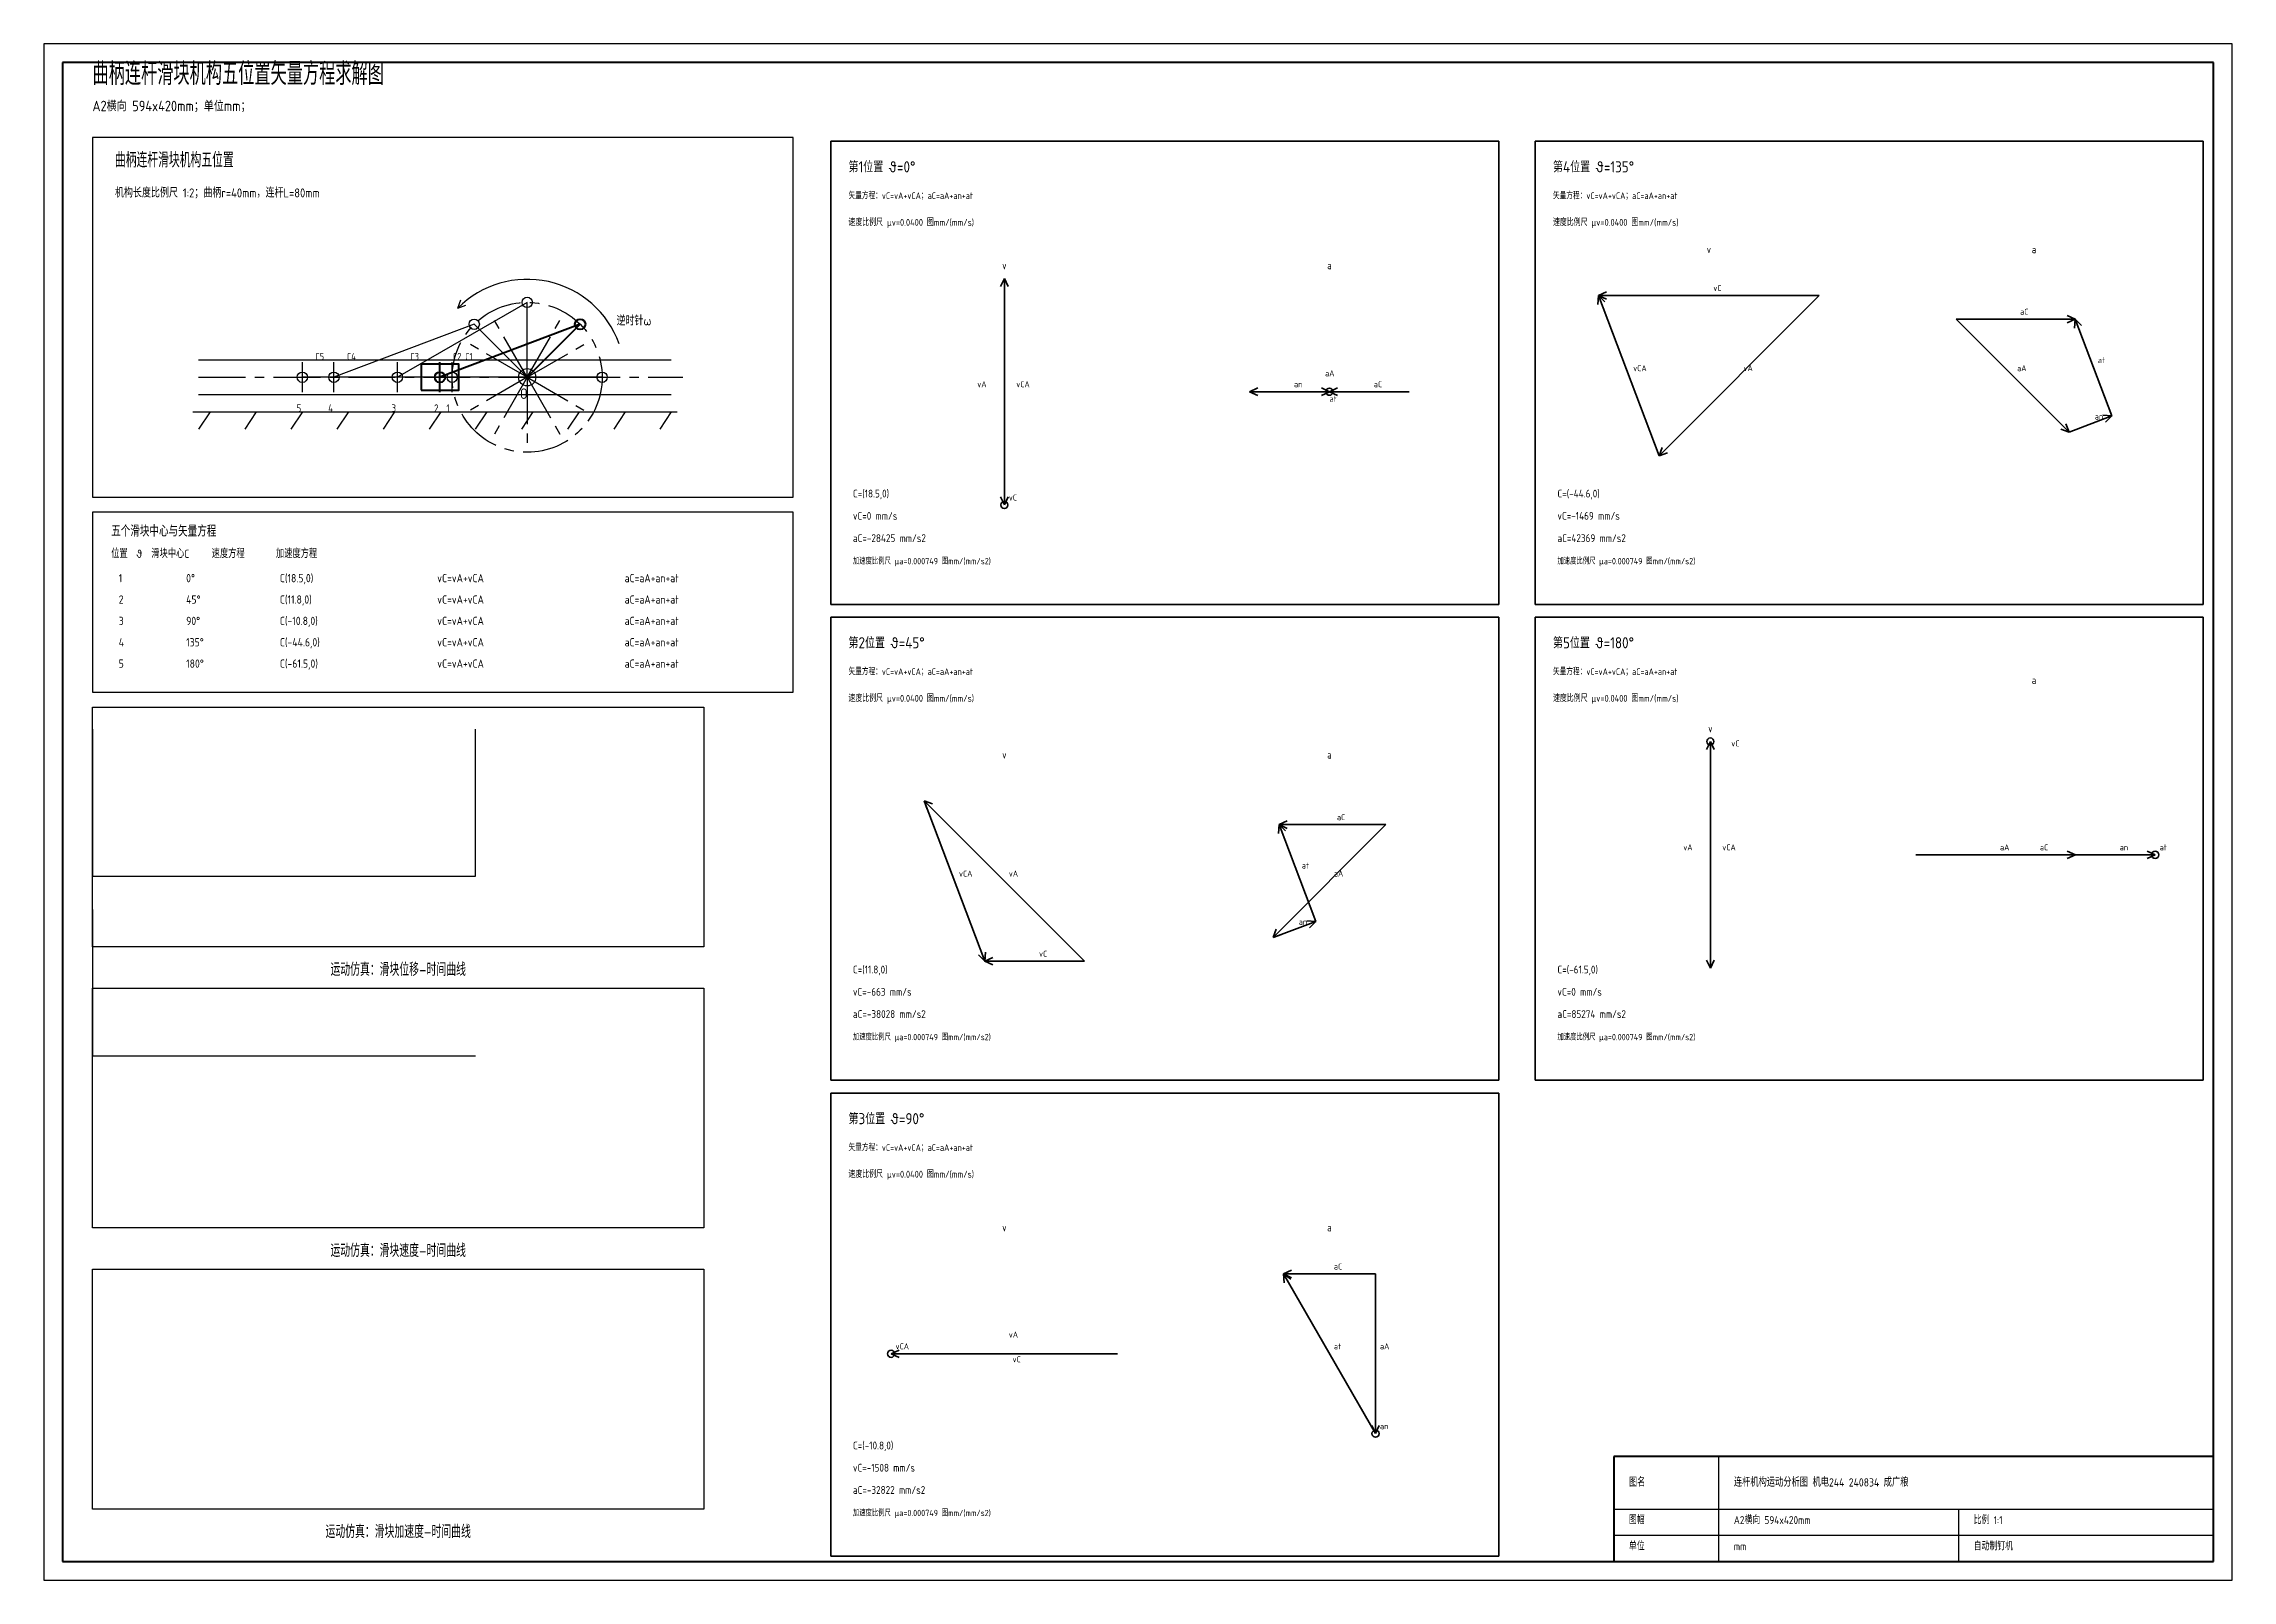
# Model space of a CAD drawing. Header units: millimetres. Extents: x 5 to 589, y 5 to 415.
import ezdxf
from ezdxf.enums import TextEntityAlignment as Align

# ---------------------------------------------------------------- set-up
doc = ezdxf.new("R2010")
doc.units = ezdxf.units.MM
doc.header["$MEASUREMENT"] = 0
doc.linetypes.add('CENTER2', pattern=[20, 12.5, -2.5, 2.5, -2.5])
for name, color, linetype, lineweight in [('BORDER', 7, 'CONTINUOUS', 25), ('CENTER', 7, 'CENTER2', 25), ('CRANK', 7, 'CONTINUOUS', 25), ('GUIDE', 7, 'CONTINUOUS', 25), ('NOTE', 7, 'CONTINUOUS', 25), ('PIN', 7, 'CONTINUOUS', 25), ('ROD', 7, 'CONTINUOUS', 25), ('SHEET', 7, 'CONTINUOUS', 25), ('SIMGRAPH', 7, 'CONTINUOUS', 25), ('SLIDER', 7, 'CONTINUOUS', 25), ('TEXT', 7, 'CONTINUOUS', 25), ('VECTOR', 7, 'CONTINUOUS', 35)]:
    doc.layers.add(name, color=color, linetype=linetype, lineweight=lineweight)
doc.styles.get("Standard").update_dxf_attribs({"font": 'gbenor.shx', "bigfont": 'gbcbig.shx'})
picture_1 = doc.add_image_def('image1.png', size_in_pixel=(1239, 486))
picture_2 = doc.add_image_def('image2.png', size_in_pixel=(1239, 486))
picture_3 = doc.add_image_def('image3.png', size_in_pixel=(1239, 486))

msp = doc.modelspace()

# ---------------------------------------------------------------- linework, layer by layer
at = {"layer": 'BORDER'}
for p, q in [((205, 390), (18, 390)), ((18, 390), (18, 294)), ((205, 294), (205, 390)), ((44.77, 316.77), (174, 316.77)), ((49.38, 316.77), (46.31, 312.15)), ((61.69, 316.77), (58.62, 312.15)), ((74, 316.77), (70.92, 312.15)), ((86.31, 316.77), (83.23, 312.15)), ((98.62, 316.77), (95.54, 312.15)), ((110.92, 316.77), (107.85, 312.15)), ((123.23, 316.77), (120.15, 312.15)), ((135.54, 316.77), (132.46, 312.15)), ((147.85, 316.77), (144.77, 312.15)), ((160.15, 316.77), (157.08, 312.15)), ((172.46, 316.77), (169.38, 312.15)), ((18, 294), (205, 294))]:
    msp.add_line(p, q, dxfattribs=at)
at = {"layer": 'CENTER'}
for p, q in [((134, 326), (134, 346)), ((134, 326), (124, 343.32)), ((134, 326), (144, 343.32)), ((134, 326), (116.68, 336)), ((134, 326), (151.32, 336)), ((74, 322), (74, 330)), ((82.44, 322), (82.44, 330)), ((99.36, 322), (99.36, 330)), ((114, 322), (114, 330)), ((46.31, 326), (175.54, 326)), ((134, 326), (114, 326)), ((134, 326), (116.68, 316)), ((134, 326), (124, 308.68)), ((134, 326), (154, 326)), ((134, 326), (134, 306)), ((134, 326), (144, 308.68)), ((134, 326), (151.32, 316))]:
    msp.add_line(p, q, dxfattribs=at)
at = {"layer": 'CENTER', "lineweight": 50}
msp.add_line((110.73, 322), (110.73, 330), dxfattribs=at)
at = {"layer": 'CENTER'}
msp.add_circle((134, 326), 20, dxfattribs=at)
at = {"layer": 'CRANK'}
for p, q in [((115.51, 344.49), (116.3, 346.66)), ((115.51, 344.49), (117.67, 345.28)), ((134, 326), (134, 346)), ((134, 326), (119.86, 340.14)), ((134, 326), (114, 326)), ((134, 326), (154, 326))]:
    msp.add_line(p, q, dxfattribs=at)
at = {"layer": 'CRANK', "lineweight": 50}
msp.add_line((134, 326), (148.14, 340.14), dxfattribs=at)
at = {"layer": 'CRANK'}
msp.add_arc((134, 326), 26.15, 20, 135, dxfattribs=at)
at = {"layer": 'GUIDE'}
for p, q in [((46.31, 330.62), (172.46, 330.62)), ((46.31, 321.38), (172.46, 321.38))]:
    msp.add_line(p, q, dxfattribs=at)
at = {"layer": 'NOTE'}
for p, q in [((205, 290), (18, 290)), ((18, 290), (18, 242)), ((205, 242), (205, 290)), ((18, 242), (205, 242))]:
    msp.add_line(p, q, dxfattribs=at)
at = {"layer": 'PIN'}
for centre, radius in [((134, 346), 1.38), ((119.86, 340.14), 1.38), ((74, 326), 1.38), ((82.44, 326), 1.38), ((99.36, 326), 1.38), ((114, 326), 1.38), ((114, 326), 1.38), ((134, 326), 2.31), ((154, 326), 1.38)]:
    msp.add_circle(centre, radius, dxfattribs=at)
at = {"layer": 'PIN', "lineweight": 50}
for centre in [(148.14, 340.14), (110.73, 326)]:
    msp.add_circle(centre, 1.38, dxfattribs=at)
at = {"layer": 'ROD'}
for p, q in [((134, 346), (99.36, 326)), ((119.86, 340.14), (82.44, 326)), ((114, 326), (74, 326)), ((154, 326), (114, 326))]:
    msp.add_line(p, q, dxfattribs=at)
at = {"layer": 'ROD', "lineweight": 50}
msp.add_line((148.14, 340.14), (110.73, 326), dxfattribs=at)
at = {"layer": 'SHEET'}
for p, q in [((589, 415), (5, 415)), ((5, 415), (5, 5)), ((589, 5), (589, 415)), ((452, 10), (452, 38)), ((584, 10), (584, 38)), ((424, 24), (584, 24)), ((516, 10), (516, 24)), ((424, 17), (584, 17)), ((5, 5), (589, 5))]:
    msp.add_line(p, q, dxfattribs=at)
at = {"layer": 'SHEET', "lineweight": 50}
for p, q in [((584, 410), (10, 410)), ((10, 410), (10, 10)), ((584, 10), (584, 410)), ((584, 38), (424, 38)), ((424, 38), (424, 10)), ((10, 10), (584, 10)), ((424, 10), (584, 10))]:
    msp.add_line(p, q, dxfattribs=at)
at = {"layer": 'SIMGRAPH', "linetype": 'Continuous'}
for p, q in [((18, 232.09), (18, 192.91)), ((120.2, 192.91), (120.2, 232.09)), ((18, 192.91), (120.2, 192.91)), ((18, 183.98), (18, 144.89)), ((18, 144.89), (120.2, 144.89))]:
    msp.add_line(p, q, dxfattribs=at)
at = {"layer": 'SLIDER', "lineweight": 50}
msp.add_lwpolyline([(105.73, 322.54), (115.73, 322.54), (115.73, 329.46), (105.73, 329.46)], close=True, dxfattribs=at)
at = {"layer": 'VECTOR'}
for p, q in [((393.25, 389), (214.99, 389)), ((214.99, 389), (214.99, 265.4)), ((393.25, 265.4), (393.25, 389)), ((581.25, 389), (402.99, 389)), ((402.99, 389), (402.99, 265.4)), ((581.25, 265.4), (581.25, 389)), ((261.34, 352.38), (260.33, 350.23)), ((261.34, 291.93), (261.34, 352.38)), ((261.34, 352.38), (262.34, 350.23)), ((261.34, 352.38), (261.34, 291.93)), ((419.88, 347.82), (419.71, 345.45)), ((419.88, 347.82), (422.04, 348.82)), ((436.04, 305.07), (419.88, 347.82)), ((419.88, 347.82), (421.59, 346.16)), ((478.79, 347.82), (419.88, 347.82)), ((419.88, 347.82), (422.04, 346.81)), ((478.79, 347.82), (436.04, 305.07)), ((515.34, 341.5), (545.46, 311.38)), ((515.34, 341.5), (547.08, 341.5)), ((547.08, 341.5), (544.93, 342.51)), ((547.08, 341.5), (544.93, 340.5)), ((547.08, 341.5), (546.91, 339.13)), ((556.84, 315.69), (547.08, 341.5)), ((547.08, 341.5), (548.79, 339.84)), ((326.79, 322.15), (328.95, 323.16)), ((369.39, 322.15), (326.79, 322.15)), ((326.79, 322.15), (328.95, 321.15)), ((326.79, 322.15), (348.09, 322.15)), ((348.09, 322.15), (345.94, 323.16)), ((348.09, 322.15), (345.94, 321.15)), ((348.09, 322.15), (350.24, 323.16)), ((369.39, 322.15), (348.09, 322.15)), ((348.09, 322.15), (350.24, 321.15)), ((545.46, 311.38), (556.84, 315.69)), ((556.84, 315.69), (554.47, 315.86)), ((556.84, 315.69), (555.18, 313.99)), ((545.46, 311.38), (543.22, 312.2)), ((545.46, 311.38), (544.64, 313.62)), ((436.04, 305.07), (436.86, 307.3)), ((436.04, 305.07), (438.28, 305.88)), ((261.34, 291.93), (260.33, 294.08)), ((261.34, 291.93), (262.34, 294.08)), ((214.99, 265.4), (393.25, 265.4)), ((402.99, 265.4), (581.25, 265.4)), ((393.25, 262), (214.99, 262)), ((214.99, 262), (214.99, 138.4)), ((393.25, 138.4), (393.25, 262)), ((581.25, 262), (402.99, 262)), ((402.99, 262), (402.99, 138.4)), ((581.25, 138.4), (581.25, 262)), ((449.74, 228.8), (448.73, 226.65)), ((449.74, 228.8), (449.74, 168.34)), ((449.74, 168.34), (449.74, 228.8)), ((449.74, 228.8), (450.74, 226.65)), ((282.71, 170.2), (239.96, 212.95)), ((239.96, 212.95), (240.78, 210.72)), ((239.96, 212.95), (242.2, 212.14)), ((239.96, 212.95), (256.12, 170.2)), ((363.15, 206.63), (333.03, 176.52)), ((334.66, 206.63), (334.48, 204.26)), ((334.66, 206.63), (336.81, 207.64)), ((344.42, 180.82), (334.66, 206.63)), ((334.66, 206.63), (336.36, 204.97)), ((363.15, 206.63), (334.66, 206.63)), ((334.66, 206.63), (336.81, 205.63)), ((504.55, 198.57), (547.14, 198.57)), ((504.55, 198.57), (568.44, 198.57)), ((547.14, 198.57), (544.99, 199.58)), ((547.14, 198.57), (544.99, 197.57)), ((547.14, 198.57), (568.44, 198.57)), ((568.44, 198.57), (566.28, 199.58)), ((568.44, 198.57), (566.28, 199.58)), ((568.44, 198.57), (566.28, 197.57)), ((568.44, 198.57), (566.28, 197.57)), ((333.03, 176.52), (344.42, 180.82)), ((333.03, 176.52), (333.85, 178.75)), ((333.03, 176.52), (335.27, 177.33)), ((344.42, 180.82), (342.05, 181)), ((344.42, 180.82), (342.76, 179.12)), ((256.12, 170.2), (254.42, 171.86)), ((256.12, 170.2), (256.3, 172.57)), ((256.12, 170.2), (258.27, 171.21)), ((282.71, 170.2), (256.12, 170.2)), ((256.12, 170.2), (258.27, 169.2)), ((449.74, 168.34), (448.73, 170.5)), ((449.74, 168.34), (450.74, 170.5)), ((214.99, 138.4), (393.25, 138.4)), ((393.25, 135), (214.99, 135)), ((214.99, 135), (214.99, 11.4)), ((393.25, 11.4), (393.25, 135)), ((402.99, 138.4), (581.25, 138.4)), ((335.8, 86.72), (337.95, 87.72)), ((360.39, 44.12), (335.8, 86.72)), ((335.8, 86.72), (336, 84.35)), ((335.8, 86.72), (337.74, 85.35)), ((360.39, 86.72), (335.8, 86.72)), ((335.8, 86.72), (337.95, 85.71)), ((360.39, 86.72), (360.39, 44.12)), ((231.11, 65.42), (233.26, 66.42)), ((231.11, 65.42), (233.26, 66.42)), ((291.57, 65.42), (231.11, 65.42)), ((231.11, 65.42), (233.26, 64.42)), ((291.57, 65.42), (231.11, 65.42)), ((231.11, 65.42), (233.26, 64.42)), ((360.39, 44.12), (359.38, 46.28)), ((360.39, 44.12), (361.39, 46.28)), ((214.99, 11.4), (393.25, 11.4))]:
    msp.add_line(p, q, dxfattribs=at)
for centre in [(348.09, 322.15), (261.34, 291.93), (449.74, 228.8), (568.44, 198.57), (231.11, 65.42), (360.39, 44.12)]:
    msp.add_circle(centre, 0.951, dxfattribs=at)

# ---------------------------------------------------------------- texts
at = {"layer": 'TEXT'}
for s, height, p in [('曲柄连杆滑块机构五位置矢量方程求解图', 6, (18, 404)), ('A2横向 594x420mm；单位mm；', 2.8, (18, 397)), ('曲柄连杆滑块机构五位置', 4, (24, 382)), ('第1位置 θ=0°', 2.971, (219.74, 380.68)), ('第4位置 θ=135°', 2.971, (407.74, 380.68)), ('机构长度比例尺 1:2；曲柄r=40mm，连杆L=80mm', 2.4, (24, 374)), ('矢量方程：vC=vA+vCA；aC=aA+an+at', 1.7826, (219.74, 373.55)), ('矢量方程：vC=vA+vCA；aC=aA+an+at', 1.7826, (407.74, 373.55)), ('速度比例尺 μv=0.0400 图mm/(mm/s)', 1.842, (219.74, 366.42)), ('速度比例尺 μv=0.0400 图mm/(mm/s)', 1.842, (407.74, 366.42)), ('vC', 1.604, (450.53, 349.01)), ('逆时针ω', 2.4, (157.85, 339.85)), ('aC', 1.604, (532.4, 342.69)), ('C5', 1.9, (77.46, 330.62)), ('C4', 1.9, (85.9, 330.62)), ('C3', 1.9, (102.82, 330.62)), ('C2', 1.9, (114.19, 330.62)), ('C1', 1.9, (117.46, 330.62)), ('aA', 1.604, (346.92, 326.26)), ('vCA', 1.604, (429.15, 327.63)), ('vA', 1.604, (458.6, 327.63)), ('aA', 1.604, (531.59, 327.63)), ('at', 1.604, (553.15, 329.78)), ('O', 2.8, (132.08, 320.23)), ('vA', 1.604, (254.12, 323.34)), ('vCA', 1.604, (264.52, 323.34)), ('an', 1.604, (338.63, 323.34)), ('aC', 1.604, (359.93, 323.34)), ('5', 2, (72.46, 316.77)), ('4', 2, (80.9, 316.77)), ('3', 2, (97.82, 316.77)), ('2', 2, (109.19, 316.77)), ('1', 2, (112.46, 316.77)), ('at', 1.604, (348.12, 319.46)), ('an', 1.604, (552.34, 314.72)), ('C=(18.5,0)', 2.08, (220.93, 293.92)), ('vC', 1.604, (262.53, 293.11)), ('C=(-44.6,0)', 2.0797, (408.93, 293.92)), ('五个滑块中心与矢量方程', 3, (23, 283.5)), ('vC=0 mm/s', 2.08, (220.93, 287.98)), ('vC=-1469 mm/s', 2.0797, (408.93, 287.98)), ('aC=-28425 mm/s2', 2.0797, (220.93, 282.04)), ('aC=42369 mm/s2', 2.0797, (408.93, 282.04)), ('位置  θ  滑块中心C     速度方程       加速度方程', 2.2, (23, 277.8)), ('加速度比例尺 μa=0.000749 图mm/(mm/s2)', 1.6875, (220.93, 276.1)), ('加速度比例尺 μa=0.000749 图mm/(mm/s2)', 1.6875, (408.93, 276.1)), ('1', 2.2, (25, 271.3)), ('0°', 2.2, (43, 271.3)), ('C(18.5,0)', 2.2, (68, 271.3)), ('vC=vA+vCA', 2.2, (110, 271.3)), ('aC=aA+an+at', 2.2, (160, 271.3)), ('2', 2.2, (25, 265.6)), ('45°', 2.2, (43, 265.6)), ('C(11.8,0)', 2.2, (68, 265.6)), ('vC=vA+vCA', 2.2, (110, 265.6)), ('aC=aA+an+at', 2.2, (160, 265.6)), ('3', 2.2, (25, 259.9)), ('90°', 2.2, (43, 259.9)), ('C(-10.8,0)', 2.2, (68, 259.9)), ('vC=vA+vCA', 2.2, (110, 259.9)), ('aC=aA+an+at', 2.2, (160, 259.9)), ('第2位置 θ=45°', 2.971, (219.74, 253.68)), ('第5位置 θ=180°', 2.971, (407.74, 253.68)), ('4', 2.2, (25, 254.2)), ('135°', 2.2, (43, 254.2)), ('C(-44.6,0)', 2.2, (68, 254.2)), ('vC=vA+vCA', 2.2, (110, 254.2)), ('aC=aA+an+at', 2.2, (160, 254.2)), ('5', 2.2, (25, 248.5)), ('180°', 2.2, (43, 248.5)), ('C(-61.5,0)', 2.2, (68, 248.5)), ('vC=vA+vCA', 2.2, (110, 248.5)), ('aC=aA+an+at', 2.2, (160, 248.5)), ('矢量方程：vC=vA+vCA；aC=aA+an+at', 1.7826, (219.74, 246.55)), ('矢量方程：vC=vA+vCA；aC=aA+an+at', 1.7826, (407.74, 246.55)), ('速度比例尺 μv=0.0400 图mm/(mm/s)', 1.842, (219.74, 239.42)), ('速度比例尺 μv=0.0400 图mm/(mm/s)', 1.842, (407.74, 239.42)), ('vC', 1.604, (455.32, 227.48)), ('aC', 1.604, (350.09, 207.82)), ('vA', 1.604, (442.52, 199.76)), ('vCA', 1.604, (452.92, 199.76)), ('aA', 1.604, (527.03, 199.76)), ('aC', 1.604, (537.68, 199.76)), ('an', 1.604, (558.98, 199.76)), ('at', 1.604, (569.63, 199.76)), ('vCA', 1.604, (249.23, 192.76)), ('vA', 1.604, (262.53, 192.76)), ('at', 1.604, (340.73, 194.92)), ('aA', 1.604, (349.28, 192.76)), ('an', 1.604, (339.91, 179.86)), ('vC', 1.604, (270.6, 171.39)), ('C=(11.8,0)', 2.08, (220.93, 166.92)), ('C=(-61.5,0)', 2.0797, (408.93, 166.92)), ('vC=-663 mm/s', 2.0797, (220.93, 160.98)), ('vC=0 mm/s', 2.08, (408.93, 160.98)), ('aC=-38028 mm/s2', 2.0797, (220.93, 155.04)), ('aC=85274 mm/s2', 2.0797, (408.93, 155.04)), ('加速度比例尺 μa=0.000749 图mm/(mm/s2)', 1.6875, (220.93, 149.1)), ('加速度比例尺 μa=0.000749 图mm/(mm/s2)', 1.6875, (408.93, 149.1)), ('第3位置 θ=90°', 2.971, (219.74, 126.68)), ('矢量方程：vC=vA+vCA；aC=aA+an+at', 1.7826, (219.74, 119.55)), ('速度比例尺 μv=0.0400 图mm/(mm/s)', 1.842, (219.74, 112.42)), ('aC', 1.604, (349.28, 87.9)), ('vA', 1.604, (262.52, 69.73)), ('vCA', 1.604, (232.3, 66.61)), ('vC', 1.604, (263.52, 63.13)), ('at', 1.604, (349.28, 66.61)), ('aA', 1.604, (361.57, 66.61)), ('C=(-10.8,0)', 2.0797, (220.93, 39.92)), ('an', 1.604, (361.57, 45.31)), ('vC=-1508 mm/s', 2.0797, (220.93, 33.98)), ('aC=-32822 mm/s2', 2.0797, (220.93, 28.04)), ('图名', 2.2, (428, 30)), ('连杆机构运动分析图 机电244 240834 成广粮', 2.2, (456, 30)), ('加速度比例尺 μa=0.000749 图mm/(mm/s2)', 1.6875, (220.93, 22.1)), ('图幅', 2.1, (428, 20)), ('A2横向 594x420mm', 2.1, (456, 20)), ('比例 1:1', 2.1, (520, 20)), ('单位', 2.1, (428, 13)), ('mm', 2.1, (456, 13)), ('自动制钉机', 2.1, (520, 13))]:
    msp.add_text(s, height=height, dxfattribs=at).set_placement(p)
for s, p in [('v', (261.34, 354.83)), ('a', (348.09, 354.83)), ('v', (449.34, 359.12)), ('a', (536.09, 359.12)), ('a', (536.09, 244.17)), ('v', (449.74, 231.25)), ('v', (261.34, 224.26)), ('a', (348.09, 224.26)), ('v', (261.34, 98.1)), ('a', (348.09, 98.1))]:
    msp.add_text(s, height=2.02, dxfattribs=at).set_placement(p, align=Align.CENTER)
at = {"layer": 'TEXT', "linetype": 'Continuous'}
for s, p in [('运动仿真：滑块位移-时间曲线', (99.58, 168)), ('运动仿真：滑块速度-时间曲线', (99.58, 93)), ('运动仿真：滑块加速度-时间曲线', (99.58, 18))]:
    msp.add_text(s, height=3.5, dxfattribs=at).set_placement(p, align=Align.MIDDLE_CENTER)

# ---------------------------------------------------------------- pictures from other files: only their frames are drawn
at = {"layer": 'SIMGRAPH'}
image = msp.add_image(picture_1, insert=(18, 174), size_in_units=(163.16, 64), dxfattribs=at)
image = msp.add_image(picture_2, insert=(18, 99), size_in_units=(163.16, 64), dxfattribs=at)
image = msp.add_image(picture_3, insert=(18, 24), size_in_units=(163.16, 64), dxfattribs=at)

doc.saveas('drawing.dxf')
